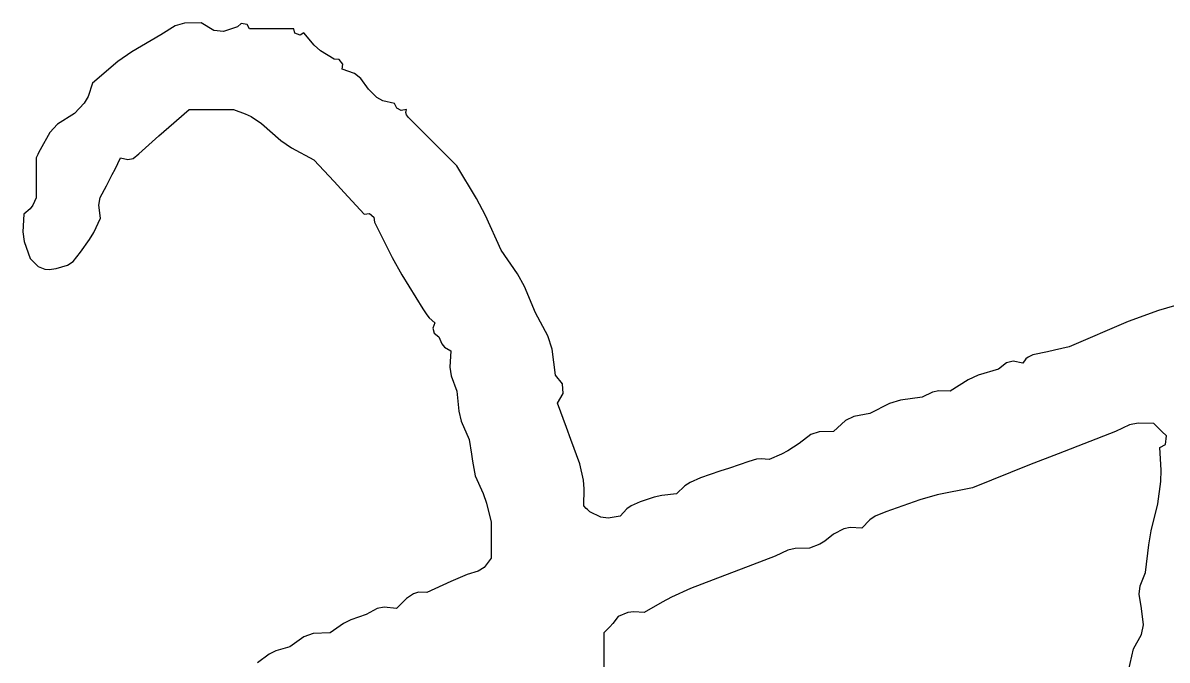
# Model space of a CAD drawing. Header units: millimetres. Extents: x 166235 to 642180, y -176646 to -48310.
# Drawn here: x 270458.3 to 270671.5, y -129153.9 to -129035.2 of the extents above; entities that cross this region are included whole.
import ezdxf

# ---------------------------------------------------------------- set-up
doc = ezdxf.new("R2010")
doc.units = ezdxf.units.MM
doc.header["$LTSCALE"] = 1000

# ---------------------------------------------------------------- blocks, each defined once
blk = doc.blocks.new('NJH')
for p, q in [((4.965306, 9.961438), (4.916269, 9.930437)), ((4.997185, 9.971002), (4.965306, 9.961438)), ((5.055189, 9.972113), (4.997185, 9.971002)), ((5.098272, 9.946115), (5.055189, 9.972113)), ((5.132479, 9.942315), (5.098272, 9.946115)), ((5.180218, 9.958221), (5.132479, 9.942315)), ((5.192592, 9.969732), (5.180218, 9.958221)), ((5.213922, 9.966177), (5.192592, 9.969732)), ((5.221894, 9.951275), (5.213922, 9.966177)), ((5.283019, 9.951275), (5.221894, 9.951275)), ((5.313582, 9.951275), (5.283019, 9.951275)), ((5.374707, 9.951275), (5.313582, 9.951275)), ((5.378343, 9.936761), (5.374707, 9.951275)), ((4.916269, 9.930437), (4.816163, 9.872565)), ((5.396794, 9.929381), (5.378343, 9.936761)), ((5.409437, 9.937383), (5.396794, 9.929381)), ((5.444579, 9.894879), (5.409437, 9.937383)), ((4.816163, 9.872565), (4.768157, 9.838678)), ((5.46656, 9.875829), (5.444579, 9.894879)), ((5.513627, 9.847085), (5.46656, 9.875829)), ((4.768157, 9.838678), (4.680104, 9.763732)), ((5.531323, 9.845249), (5.513627, 9.847085)), ((5.543505, 9.830021), (5.531323, 9.845249)), ((5.541411, 9.812354), (5.543505, 9.830021)), ((5.584308, 9.796979), (5.541411, 9.812354)), ((5.605845, 9.780412), (5.584308, 9.796979)), ((4.680104, 9.763732), (4.665008, 9.717534)), ((5.63171, 9.742894), (5.605845, 9.780412)), ((4.665008, 9.717534), (4.651249, 9.694602)), ((5.660918, 9.714089), (5.63171, 9.742894)), ((5.681882, 9.702801), (5.660918, 9.714089)), ((4.651249, 9.694602), (4.61759, 9.659542)), ((4.944038, 9.612326), (5.013513, 9.673434)), ((5.013513, 9.673434), (5.074638, 9.673434)), ((5.074638, 9.673434), (5.105201, 9.673434)), ((5.105201, 9.673434), (5.166326, 9.673434)), ((5.166326, 9.673434), (5.20727, 9.658775)), ((5.722008, 9.694272), (5.681882, 9.702801)), ((5.730476, 9.677669), (5.722008, 9.694272)), ((5.745321, 9.670246), (5.730476, 9.677669)), ((5.763684, 9.673434), (5.745321, 9.670246)), ((5.761056, 9.662284), (5.763684, 9.673434)), ((4.61759, 9.659542), (4.559886, 9.622093)), ((5.20727, 9.658775), (5.227277, 9.648772)), ((5.227277, 9.648772), (5.26357, 9.624812)), ((5.763064, 9.654251), (5.761056, 9.662284)), ((5.77063, 9.64565), (5.763064, 9.654251)), ((5.837312, 9.578968), (5.77063, 9.64565)), ((4.5336, 9.594261), (4.499507, 9.534513)), ((4.559886, 9.622093), (4.5336, 9.594261)), ((4.909308, 9.581763), (4.944038, 9.612326)), ((5.26357, 9.624812), (5.329296, 9.566504)), ((4.839863, 9.520621), (4.909308, 9.581763)), ((5.329296, 9.566504), (5.366456, 9.540778)), ((5.870653, 9.545627), (5.837312, 9.578968)), ((4.491172, 9.517843), (4.485615, 9.506729)), ((4.49395, 9.5234), (4.491172, 9.517843)), ((4.499507, 9.534513), (4.49395, 9.5234)), ((4.819999, 9.504447), (4.839863, 9.520621)), ((5.366456, 9.540778), (5.444167, 9.499783)), ((5.937335, 9.478945), (5.870653, 9.545627)), ((4.485615, 9.506729), (4.485615, 9.451161)), ((4.758069, 9.467747), (4.777348, 9.506729)), ((4.777348, 9.506729), (4.802193, 9.50049)), ((4.802193, 9.50049), (4.819999, 9.504447)), ((5.444167, 9.499783), (5.513557, 9.424701)), ((6.005332, 9.366118), (5.937335, 9.478945)), ((4.485615, 9.451161), (4.485615, 9.423377)), ((4.728726, 9.409485), (4.748344, 9.448298)), ((4.748344, 9.448298), (4.758069, 9.467747)), ((4.485615, 9.423377), (4.485615, 9.367809)), ((4.707099, 9.369761), (4.728726, 9.409485)), ((5.513557, 9.424701), (5.548287, 9.387193)), ((4.485615, 9.367809), (4.47392, 9.342606)), ((4.702121, 9.343209), (4.707099, 9.369761)), ((5.548287, 9.387193), (5.617818, 9.312241)), ((6.036113, 9.307353), (6.005332, 9.366118)), ((4.464859, 9.330524), (4.443939, 9.312241)), ((4.47392, 9.342606), (4.464859, 9.330524)), ((4.707888, 9.298348), (4.702121, 9.343209)), ((4.443939, 9.312241), (4.440111, 9.250669)), ((4.684391, 9.248843), (4.707888, 9.298348)), ((5.617818, 9.312241), (5.635516, 9.314052)), ((5.635516, 9.314052), (5.65043, 9.30212)), ((5.65043, 9.30212), (5.652548, 9.284456)), ((5.652548, 9.284456), (5.713781, 9.162103)), ((6.090147, 9.187212), (6.036113, 9.307353)), ((4.440111, 9.250669), (4.444603, 9.217727)), ((4.670281, 9.224856), (4.684391, 9.248843)), ((4.444603, 9.217727), (4.464777, 9.159428)), ((4.638428, 9.180266), (4.670281, 9.224856)), ((4.464777, 9.159428), (4.475891, 9.148314)), ((4.613281, 9.149068), (4.638428, 9.180266)), ((5.713781, 9.162103), (5.747257, 9.102124)), ((6.146202, 9.106544), (6.090147, 9.187212)), ((4.475891, 9.148314), (4.481448, 9.142757)), ((4.481448, 9.142757), (4.492561, 9.131644)), ((4.492561, 9.131644), (4.515925, 9.12231)), ((4.515925, 9.12231), (4.530232, 9.12072)), ((4.530232, 9.12072), (4.555076, 9.124698)), ((4.555076, 9.124698), (4.593545, 9.135911)), ((4.593545, 9.135911), (4.613281, 9.149068)), ((5.747257, 9.102124), (5.819252, 8.985777)), ((6.170345, 9.062518), (6.146202, 9.106544)), ((6.20823, 8.971885), (6.170345, 9.062518)), ((8.569879, 9.041345), (8.357291, 8.979243)), ((5.819252, 8.985777), (5.833495, 8.964486)), ((5.833495, 8.964486), (5.842066, 8.954486)), ((6.250935, 8.892094), (6.20823, 8.971885)), ((8.357291, 8.979243), (8.252317, 8.941453)), ((5.842066, 8.954486), (5.860929, 8.937155)), ((5.860929, 8.937155), (5.854238, 8.918067)), ((8.252317, 8.941453), (8.048927, 8.853803)), ((5.854238, 8.918067), (5.859055, 8.901205)), ((5.859055, 8.901205), (5.874821, 8.888533)), ((5.874821, 8.888533), (5.884918, 8.864991)), ((6.265719, 8.846264), (6.250935, 8.892094)), ((5.884918, 8.864991), (5.894777, 8.85349)), ((5.894777, 8.85349), (5.916497, 8.839911)), ((6.27769, 8.756558), (6.265719, 8.846264)), ((7.998916, 8.842689), (7.97391, 8.837132)), ((8.048927, 8.853803), (7.998916, 8.842689)), ((5.916497, 8.839911), (5.913151, 8.783821)), ((7.855392, 8.804581), (7.832632, 8.798891)), ((7.889168, 8.798235), (7.855392, 8.804581)), ((7.900021, 8.812331), (7.889168, 8.798235)), ((7.907763, 8.818525), (7.900021, 8.812331)), ((7.923898, 8.826019), (7.907763, 8.818525)), ((7.97391, 8.837132), (7.923898, 8.826019)), ((5.913151, 8.783821), (5.91768, 8.75363)), ((7.805816, 8.777396), (7.73559, 8.756211)), ((7.832632, 8.798891), (7.805816, 8.777396)), ((5.91768, 8.75363), (5.937335, 8.70099)), ((6.301839, 8.725938), (6.27769, 8.756558)), ((6.304188, 8.693056), (6.301839, 8.725938)), ((7.701003, 8.740359), (7.639111, 8.70099)), ((7.73559, 8.756211), (7.701003, 8.740359)), ((5.937335, 8.70099), (5.943697, 8.632551)), ((6.284636, 8.659314), (6.304188, 8.693056)), ((7.577354, 8.698129), (7.541867, 8.680152)), ((7.599374, 8.702848), (7.577354, 8.698129)), ((7.639111, 8.70099), (7.599374, 8.702848)), ((6.315191, 8.575959), (6.284636, 8.659314)), ((7.428864, 8.658401), (7.36127, 8.624584)), ((7.466955, 8.670121), (7.428864, 8.658401)), ((7.541867, 8.680152), (7.466955, 8.670121)), ((5.943697, 8.632551), (5.952418, 8.597667)), ((7.306374, 8.613961), (7.277678, 8.599613)), ((7.36127, 8.624584), (7.306374, 8.613961)), ((5.952418, 8.597667), (5.979011, 8.534286)), ((6.330473, 8.534283), (6.315191, 8.575959)), ((7.277678, 8.599613), (7.236242, 8.56207)), ((8.257656, 8.584701), (8.208686, 8.56207)), ((8.286722, 8.59082), (8.257656, 8.584701)), ((8.34066, 8.589854), (8.286722, 8.59082)), ((8.351774, 8.57874), (8.34066, 8.589854)), ((8.35733, 8.573183), (8.351774, 8.57874)), ((8.368444, 8.56207), (8.35733, 8.573183)), ((5.979011, 8.534286), (5.987046, 8.484225)), ((6.361042, 8.450933), (6.330473, 8.534283)), ((7.157588, 8.551284), (7.118159, 8.520393)), ((7.186158, 8.561367), (7.157588, 8.551284)), ((7.236242, 8.56207), (7.186158, 8.561367)), ((8.208686, 8.56207), (8.010979, 8.485397)), ((8.384517, 8.546467), (8.368444, 8.56207)), ((8.380917, 8.517668), (8.384517, 8.546467)), ((7.078246, 8.495137), (7.057179, 8.483901)), ((7.118159, 8.520393), (7.078246, 8.495137)), ((8.361498, 8.506501), (8.380917, 8.517668)), ((8.36694, 8.428847), (8.361498, 8.506501)), ((5.987046, 8.484225), (5.991214, 8.459218)), ((5.991214, 8.459218), (5.999849, 8.409257)), ((6.37357, 8.393677), (6.361042, 8.450933)), ((6.944509, 8.457879), (6.877827, 8.435652)), ((6.971109, 8.46637), (6.944509, 8.457879)), ((6.986214, 8.467881), (6.971109, 8.46637)), ((7.013969, 8.464825), (6.986214, 8.467881)), ((7.057179, 8.483901), (7.013969, 8.464825)), ((7.912339, 8.446497), (7.715518, 8.367581)), ((8.010979, 8.485397), (7.912339, 8.446497)), ((5.999849, 8.409257), (6.027745, 8.347617)), ((6.844486, 8.424538), (6.777804, 8.402311)), ((6.877827, 8.435652), (6.844486, 8.424538)), ((8.36552, 8.389081), (8.36694, 8.428847)), ((6.376429, 8.363658), (6.37357, 8.393677)), ((6.723698, 8.374134), (6.694452, 8.346743)), ((6.741271, 8.385849), (6.723698, 8.374134)), ((6.777804, 8.402311), (6.741271, 8.385849)), ((7.715518, 8.367581), (7.593907, 8.343168)), ((8.354552, 8.312013), (8.36552, 8.389081)), ((6.027745, 8.347617), (6.03904, 8.315145)), ((6.374934, 8.305067), (6.376429, 8.363658)), ((6.61799, 8.335267), (6.569423, 8.318959)), ((6.643549, 8.340947), (6.61799, 8.335267)), ((6.694452, 8.346743), (6.643549, 8.340947)), ((7.593907, 8.343168), (7.533517, 8.326315)), ((6.03904, 8.315145), (6.055417, 8.249498)), ((6.38327, 8.296731), (6.374934, 8.305067)), ((6.387437, 8.292564), (6.38327, 8.296731)), ((6.395773, 8.284229), (6.387437, 8.292564)), ((6.5234, 8.29485), (6.499963, 8.270337)), ((6.538368, 8.305328), (6.5234, 8.29485)), ((6.569423, 8.318959), (6.538368, 8.305328)), ((7.533517, 8.326315), (7.416838, 8.284229)), ((8.332235, 8.218719), (8.354552, 8.312013)), ((6.055417, 8.249498), (6.055417, 8.199487)), ((6.433703, 8.266089), (6.395773, 8.284229)), ((6.458605, 8.262768), (6.433703, 8.266089)), ((6.499963, 8.270337), (6.458605, 8.262768)), ((7.36152, 8.257292), (7.333486, 8.22866)), ((7.379627, 8.269364), (7.36152, 8.257292)), ((7.416838, 8.284229), (7.379627, 8.269364)), ((7.271729, 8.225799), (7.236242, 8.207822)), ((7.293749, 8.230518), (7.271729, 8.225799)), ((7.333486, 8.22866), (7.293749, 8.230518)), ((8.323839, 8.171145), (8.332235, 8.218719)), ((6.055417, 8.199487), (6.055417, 8.174481)), ((6.055417, 8.174481), (6.055417, 8.12447)), ((7.188788, 8.173383), (7.152889, 8.1592)), ((7.206226, 8.183555), (7.188788, 8.173383)), ((7.236242, 8.207822), (7.206226, 8.183555)), ((8.312876, 8.075848), (8.323839, 8.171145)), ((7.034807, 8.131416), (6.918114, 8.086961)), ((7.078694, 8.152114), (7.034807, 8.131416)), ((7.104378, 8.158158), (7.078694, 8.152114)), ((7.152889, 8.1592), (7.104378, 8.158158)), ((6.030804, 8.092849), (6.01072, 8.079459)), ((6.055417, 8.12447), (6.030804, 8.092849)), ((5.972065, 8.068902), (5.91646, 8.043978)), ((6.01072, 8.079459), (5.972065, 8.068902)), ((6.859767, 8.064734), (6.743074, 8.02028)), ((6.918114, 8.086961), (6.859767, 8.064734)), ((8.293543, 8.029391), (8.312876, 8.075848)), ((5.888675, 8.031476), (5.833144, 8.006388)), ((5.91646, 8.043978), (5.888675, 8.031476)), ((6.743074, 8.02028), (6.677785, 7.989741)), ((8.290321, 8.000387), (8.293543, 8.029391)), ((5.763684, 7.985549), (5.749792, 7.971657)), ((5.787405, 8.002246), (5.763684, 7.985549)), ((5.80415, 8.007269), (5.787405, 8.002246)), ((5.833144, 8.006388), (5.80415, 8.007269)), ((6.645713, 7.973008), (6.583315, 7.936927)), ((6.677785, 7.989741), (6.645713, 7.973008)), ((8.298984, 7.950819), (8.290321, 8.000387)), ((5.661799, 7.950833), (5.624764, 7.929981)), ((5.686748, 7.955822), (5.661799, 7.950833)), ((5.728954, 7.950819), (5.686748, 7.955822)), ((5.742846, 7.964711), (5.728954, 7.950819)), ((5.749792, 7.971657), (5.742846, 7.964711)), ((6.526767, 7.93705), (6.493017, 7.923035)), ((6.546913, 7.940149), (6.526767, 7.93705)), ((6.583315, 7.936927), (6.546913, 7.940149)), ((8.305068, 7.894478), (8.298984, 7.950819)), ((5.545894, 7.899023), (5.499735, 7.867467)), ((5.571823, 7.911988), (5.545894, 7.899023)), ((5.624764, 7.929981), (5.571823, 7.911988)), ((6.474976, 7.89965), (6.465178, 7.888452)), ((6.493017, 7.923035), (6.474976, 7.89965)), ((8.298486, 7.861566), (8.305068, 7.894478)), ((5.440945, 7.86434), (5.408723, 7.853063)), ((5.499735, 7.867467), (5.440945, 7.86434)), ((6.465178, 7.888452), (6.444395, 7.867467)), ((6.444395, 7.867467), (6.444395, 7.806342)), ((8.2712, 7.811899), (8.298486, 7.861566)), ((5.360815, 7.818845), (5.312924, 7.805551)), ((5.408723, 7.853063), (5.360815, 7.818845)), ((5.289048, 7.793613), (5.249678, 7.763277)), ((5.312924, 7.805551), (5.289048, 7.793613)), ((6.444395, 7.806342), (6.444395, 7.775779)), ((6.444395, 7.775779), (6.444395, 7.714654)), ((8.253451, 7.735698), (8.2712, 7.811899))]:
    blk.add_line(p, q)
blk = doc.blocks.new('签名')
at = {"xscale": 54, "yscale": 54, "zscale": 54}
blk.add_blockref('NJH', (-149558.5, 148071.67), dxfattribs=at)

msp = doc.modelspace()

# ---------------------------------------------------------------- block references
at = {"color": 1}
msp.add_blockref('签名', (419777.07, -277645.33), dxfattribs=at)

doc.saveas('drawing.dxf')
